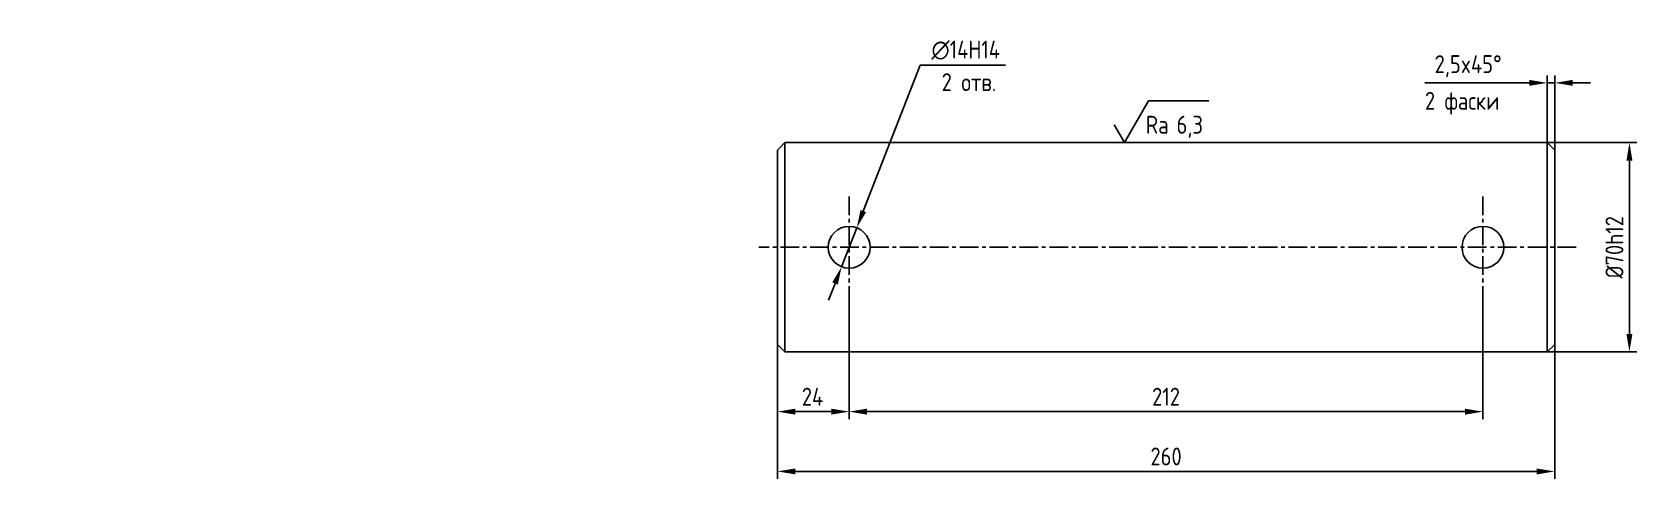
# Model space of a CAD drawing. Header units: millimetres. Extents: x 101 to 638, y -6 to 144.
# The model-space entities are those that its viewports show. They can reach past a viewport. Long polylines and large blocks are cut down to what shows.
import ezdxf
from ezdxf.enums import TextEntityAlignment as Align

# ---------------------------------------------------------------- set-up
doc = ezdxf.new("R2010")
doc.units = ezdxf.units.MM
doc.header["$LTSCALE"] = 5
doc.linetypes.add('CENTER', pattern=[2, 1.25, -0.25, 0.25, -0.25])
for name, color, linetype in [('Cen', 5, 'CENTER'), ('Cont', 6, 'Continuous'), ('Dim', 7, 'Continuous'), ('Text', 3, 'Continuous')]:
    doc.layers.add(name, color=color, linetype=linetype)
doc.styles.add('Style1', font='romans.shx', dxfattribs={"width": 0.8})
doc.dimstyles.new('Lin', dxfattribs={"dimtxt": 3, "dimasz": 3, "dimexe": 1.25, "dimexo": 0, "dimgap": 1, "dimtad": 1, "dimtoh": 1, "dimdec": 3, "dimtxsty": 'Style1', "dimcen": 2.5, "dimclrt": 3, "dimadec": 0, "dimazin": 0, "dimtfac": 1, "dimtdec": 3, "dimtmove": 0, "dimatfit": 3, "dimldrblk": 'DOT', "dimfxl": 1, "dimarcsym": 0})
doc.dimstyles.new('Lin$0', dxfattribs={"dimtxt": 3, "dimasz": 3, "dimexe": 1.25, "dimexo": 0, "dimgap": 1, "dimtad": 1, "dimtoh": 1, "dimdec": 3, "dimtxsty": 'Style1', "dimcen": 2.5, "dimclrt": 3, "dimadec": 0, "dimazin": 0, "dimtfac": 1, "dimtdec": 3, "dimtmove": 0, "dimatfit": 3, "dimldrblk": 'DOT', "dimfxl": 1, "dimarcsym": 0})

# ---------------------------------------------------------------- blocks, each defined once
blk = doc.blocks.new('*D8')
at = {"layer": 'Defpoints', "color": 0, "transparency": 16777216}
for p in [(607.53, 106.58), (607.53, 36.58), (635.03, 36.58)]:
    blk.add_point(p, dxfattribs=at)
at = {"layer": 'Dim', "color": 0, "lineweight": -2, "transparency": 16777216}
for p, q in [((607.53, 106.58), (637.53, 106.58)), ((635.03, 100.58), (635.03, 42.58)), ((607.53, 36.58), (637.53, 36.58))]:
    blk.add_line(p, q, dxfattribs=at)
at = {"layer": 'Dim', "color": 0, "transparency": 16777216}
for points in [[(634.03, 100.58), (636.03, 100.58), (635.03, 106.58)], [(634.03, 42.58), (636.03, 42.58), (635.03, 36.58)]]:
    blk.add_solid(points, dxfattribs=at)
at = {"layer": 'Dim', "color": 3, "transparency": 16777216, "insert": (630.03, 71.58), "char_height": 6, "attachment_point": 5, "rotation": 90, "style": 'Style1'}
blk.add_mtext('%%c70h12', dxfattribs=at)
blk = doc.blocks.new('_Dot')
at = {"color": 0, "linetype": 'ByBlock', "lineweight": -2}
blk.add_line((-0.5, 0), (-1, 0), dxfattribs=at)
at = {"color": 0, "linetype": 'ByBlock', "const_width": 0.5}
blk.add_lwpolyline([(-0.25, 0, 1), (0.25, 0, 1)], format="xyb", close=True, dxfattribs=at)
blk = doc.blocks.new('sherISO_03')
at = {"layer": 'Text'}
blk.add_line((4.04, 7), (14.12, 7), dxfattribs=at)
blk.add_lwpolyline([(-1.73, 3), (0, 0), (4.04, 7)], dxfattribs=at)
at = {"layer": 'Text', "style": 'Style1', "width": 0.8}
blk.add_text('Ra', height=3, dxfattribs=at).set_placement((3.58, 1.5))
blk.add_attdef('6,3', (8.73, 1.5), '', height=3, dxfattribs=at)
blk = doc.blocks.new('*D9')
at = {"layer": 'Defpoints', "color": 0, "transparency": 16777216}
for p in [(374.03, 54.58), (350.03, 39.08), (374.03, 16.58)]:
    blk.add_point(p, dxfattribs=at)
at = {"layer": 'Dim', "color": 0, "lineweight": -2, "transparency": 16777216}
for p, q in [((374.03, 54.58), (374.03, 14.08)), ((350.03, 39.08), (350.03, 14.08)), ((356.03, 16.58), (368.03, 16.58))]:
    blk.add_line(p, q, dxfattribs=at)
at = {"layer": 'Dim', "color": 0, "transparency": 16777216}
for points in [[(356.03, 17.58), (356.03, 15.58), (350.03, 16.58)], [(368.03, 17.58), (368.03, 15.58), (374.03, 16.58)]]:
    blk.add_solid(points, dxfattribs=at)
at = {"layer": 'Dim', "color": 3, "transparency": 16777216, "insert": (361.78, 21.58), "char_height": 6, "attachment_point": 5, "style": 'Style1'}
blk.add_mtext('24', dxfattribs=at)
blk = doc.blocks.new('*D10')
at = {"layer": 'Defpoints', "color": 0, "transparency": 16777216}
for p in [(374.03, 54.58), (586.03, 54.58), (586.03, 16.58)]:
    blk.add_point(p, dxfattribs=at)
at = {"layer": 'Dim', "color": 0, "lineweight": -2, "transparency": 16777216}
for p, q in [((374.03, 54.58), (374.03, 14.08)), ((586.03, 54.58), (586.03, 14.08)), ((380.03, 16.58), (580.03, 16.58))]:
    blk.add_line(p, q, dxfattribs=at)
at = {"layer": 'Dim', "color": 0, "transparency": 16777216}
for points in [[(380.03, 17.58), (380.03, 15.58), (374.03, 16.58)], [(580.03, 17.58), (580.03, 15.58), (586.03, 16.58)]]:
    blk.add_solid(points, dxfattribs=at)
at = {"layer": 'Dim', "color": 3, "transparency": 16777216, "insert": (480.03, 21.58), "char_height": 6, "attachment_point": 5, "style": 'Style1'}
blk.add_mtext('212', dxfattribs=at)
blk = doc.blocks.new('*D11')
at = {"layer": 'Defpoints', "color": 0, "transparency": 16777216}
for p in [(350.03, 39.08), (610.03, 39.08), (610.03, -3.42)]:
    blk.add_point(p, dxfattribs=at)
at = {"layer": 'Dim', "color": 0, "lineweight": -2, "transparency": 16777216}
for p, q in [((350.03, 39.08), (350.03, -5.92)), ((610.03, 39.08), (610.03, -5.92)), ((356.03, -3.42), (604.03, -3.42))]:
    blk.add_line(p, q, dxfattribs=at)
at = {"layer": 'Dim', "color": 0, "transparency": 16777216}
for points in [[(356.03, -2.42), (356.03, -4.42), (350.03, -3.42)], [(604.03, -2.42), (604.03, -4.42), (610.03, -3.42)]]:
    blk.add_solid(points, dxfattribs=at)
at = {"layer": 'Dim', "color": 3, "transparency": 16777216, "insert": (480.03, 1.58), "char_height": 6, "attachment_point": 5, "style": 'Style1'}
blk.add_mtext('260', dxfattribs=at)
blk = doc.blocks.new('*D12')
at = {"layer": 'Defpoints', "color": 0, "transparency": 16777216}
for p in [(607.53, 126.58), (607.53, 106.58), (610.03, 104.08)]:
    blk.add_point(p, dxfattribs=at)
at = {"layer": 'Dim', "color": 0, "lineweight": -2, "transparency": 16777216}
for p, q in [((607.53, 106.58), (607.53, 129.08)), ((610.03, 104.08), (610.03, 129.08)), ((601.53, 126.58), (566.61, 126.58)), ((610.03, 126.58), (607.53, 126.58)), ((616.03, 126.58), (622.03, 126.58))]:
    blk.add_line(p, q, dxfattribs=at)
at = {"layer": 'Dim', "color": 0, "transparency": 16777216}
for points in [[(601.53, 127.58), (601.53, 125.58), (607.53, 126.58)], [(616.03, 127.58), (616.03, 125.58), (610.03, 126.58)]]:
    blk.add_solid(points, dxfattribs=at)
at = {"layer": 'Dim', "color": 3, "transparency": 16777216, "insert": (581.07, 132.15), "char_height": 6, "attachment_point": 5, "style": 'Style1'}
blk.add_mtext('2,5x45%%d', dxfattribs=at)
blk = doc.blocks.new('*D36')
at = {"layer": 'Defpoints', "color": 0, "transparency": 16777216}
for p in [(376.57, 78.1), (371.49, 65.05)]:
    blk.add_point(p, dxfattribs=at)
at = {"layer": 'Dim', "color": 0, "lineweight": -2, "transparency": 16777216}
for p, q in [((397.76, 132.52), (378.75, 83.69)), ((426.28, 132.52), (397.76, 132.52)), ((371.49, 65.05), (376.57, 78.1)), ((369.31, 59.46), (367.13, 53.87))]:
    blk.add_line(p, q, dxfattribs=at)
at = {"layer": 'Dim', "color": 0, "transparency": 16777216}
for points in [[(377.82, 84.05), (379.68, 83.33), (376.57, 78.1)], [(368.38, 59.83), (370.24, 59.1), (371.49, 65.05)]]:
    blk.add_solid(points, dxfattribs=at)
at = {"layer": 'Dim', "color": 3, "transparency": 16777216, "insert": (413.02, 137.52), "char_height": 6, "attachment_point": 5, "style": 'Style1'}
blk.add_mtext('∅14H14', dxfattribs=at)

msp = doc.modelspace()

# ---------------------------------------------------------------- linework, layer by layer
at = {"layer": 'Cen'}
for p, q in [((374.0291, 88.5768), (374.0291, 54.5768)), ((586.0291, 88.5768), (586.0291, 54.5768)), ((617.2572, 71.5768), (343.8009, 71.5768))]:
    msp.add_line(p, q, dxfattribs=at)
at = {"layer": 'Cont'}
for p, q in [((350.0291, 104.0768), (352.5291, 106.5768)), ((350.0291, 104.0768), (350.0291, 39.0768)), ((352.5291, 106.5768), (607.5291, 106.5768)), ((352.5291, 36.5768), (352.5291, 106.5768)), ((610.0291, 104.0768), (607.5291, 106.5768)), ((607.5291, 36.5768), (607.5291, 106.5768)), ((610.0291, 104.0768), (610.0291, 39.0768)), ((352.5291, 36.5768), (350.0291, 39.0768)), ((607.5291, 36.5768), (610.0291, 39.0768)), ((607.5291, 36.5768), (352.5291, 36.5768))]:
    msp.add_line(p, q, dxfattribs=at)
for centre in [(374.0291, 71.5768), (586.0291, 71.5768)]:
    msp.add_circle(centre, 7, dxfattribs=at)

# ---------------------------------------------------------------- block references
at = {"layer": 'Text', "xscale": 2, "yscale": 2, "zscale": 2}
msp.add_blockref('sherISO_03', (466.0808, 106.5768), dxfattribs=at).add_auto_attribs({'6,3': '6,3'})

# ---------------------------------------------------------------- texts
at = {"layer": 'Text', "style": 'Style1', "width": 0.8}
msp.add_text('2 отв.', height=6, dxfattribs=at).set_placement((414.0952, 123.8061), align=Align.CENTER)
msp.add_text('2 фаски', height=6, dxfattribs=at).set_placement((566.6148, 117.5768))

# ---------------------------------------------------------------- dimensions: what is measured, and where the dimension line sits
at = {"layer": 'Dim'}
dim = msp.add_diameter_dim_2p(p1=(371.4887, 65.054), p2=(376.5694, 78.0996), text='<>H14', dimstyle='Lin', override={"dimscale": 2}, dxfattribs=at)
dim.commit()
dim.dimension.update_dxf_attribs({"geometry": '*D36', "text_midpoint": (413.022, 132.5216), "dimtype": 163})
dim = msp.add_linear_dim(base=(607.5291, 126.5768), p1=(610.0291, 104.0768), p2=(607.5291, 106.5768), text='<>x45%%d', dimstyle='Lin', override={"dimscale": 2}, dxfattribs=at)
dim.commit()
dim.dimension.update_dxf_attribs({"geometry": '*D12', "text_midpoint": (581.0719, 132.1482)})
dim = msp.add_linear_dim(base=(635.0291, 36.5768), p1=(607.5291, 106.5768), p2=(607.5291, 36.5768), angle=90, text='<>h12', dimstyle='Lin$0', override={"dimscale": 2, "dimpost": '%%c<>'}, dxfattribs=at)
dim.commit()
dim.dimension.update_dxf_attribs({"geometry": '*D8', "text_midpoint": (630.0291, 71.5768)})
dim = msp.add_linear_dim(base=(374.0291, 16.5768), p1=(350.0291, 39.0768), p2=(374.0291, 54.5768), dimstyle='Lin$0', override={"dimscale": 2}, dxfattribs=at)
dim.commit()
dim.dimension.update_dxf_attribs({"geometry": '*D9', "text_midpoint": (361.7791, 16.5768), "dimtype": 160})
for base, p1, p2, picture, middle in [((586.0291, 16.5768), (374.0291, 54.5768), (586.0291, 54.5768), '*D10', (480.0291, 21.5768)), ((610.0291, -3.4232), (350.0291, 39.0768), (610.0291, 39.0768), '*D11', (480.0291, 1.5768))]:
    dim = msp.add_linear_dim(base=base, p1=p1, p2=p2, dimstyle='Lin$0', override={"dimscale": 2}, dxfattribs=at)
    dim.commit()
    dim.dimension.update_dxf_attribs({"geometry": picture, "text_midpoint": middle})

doc.saveas('drawing.dxf')
